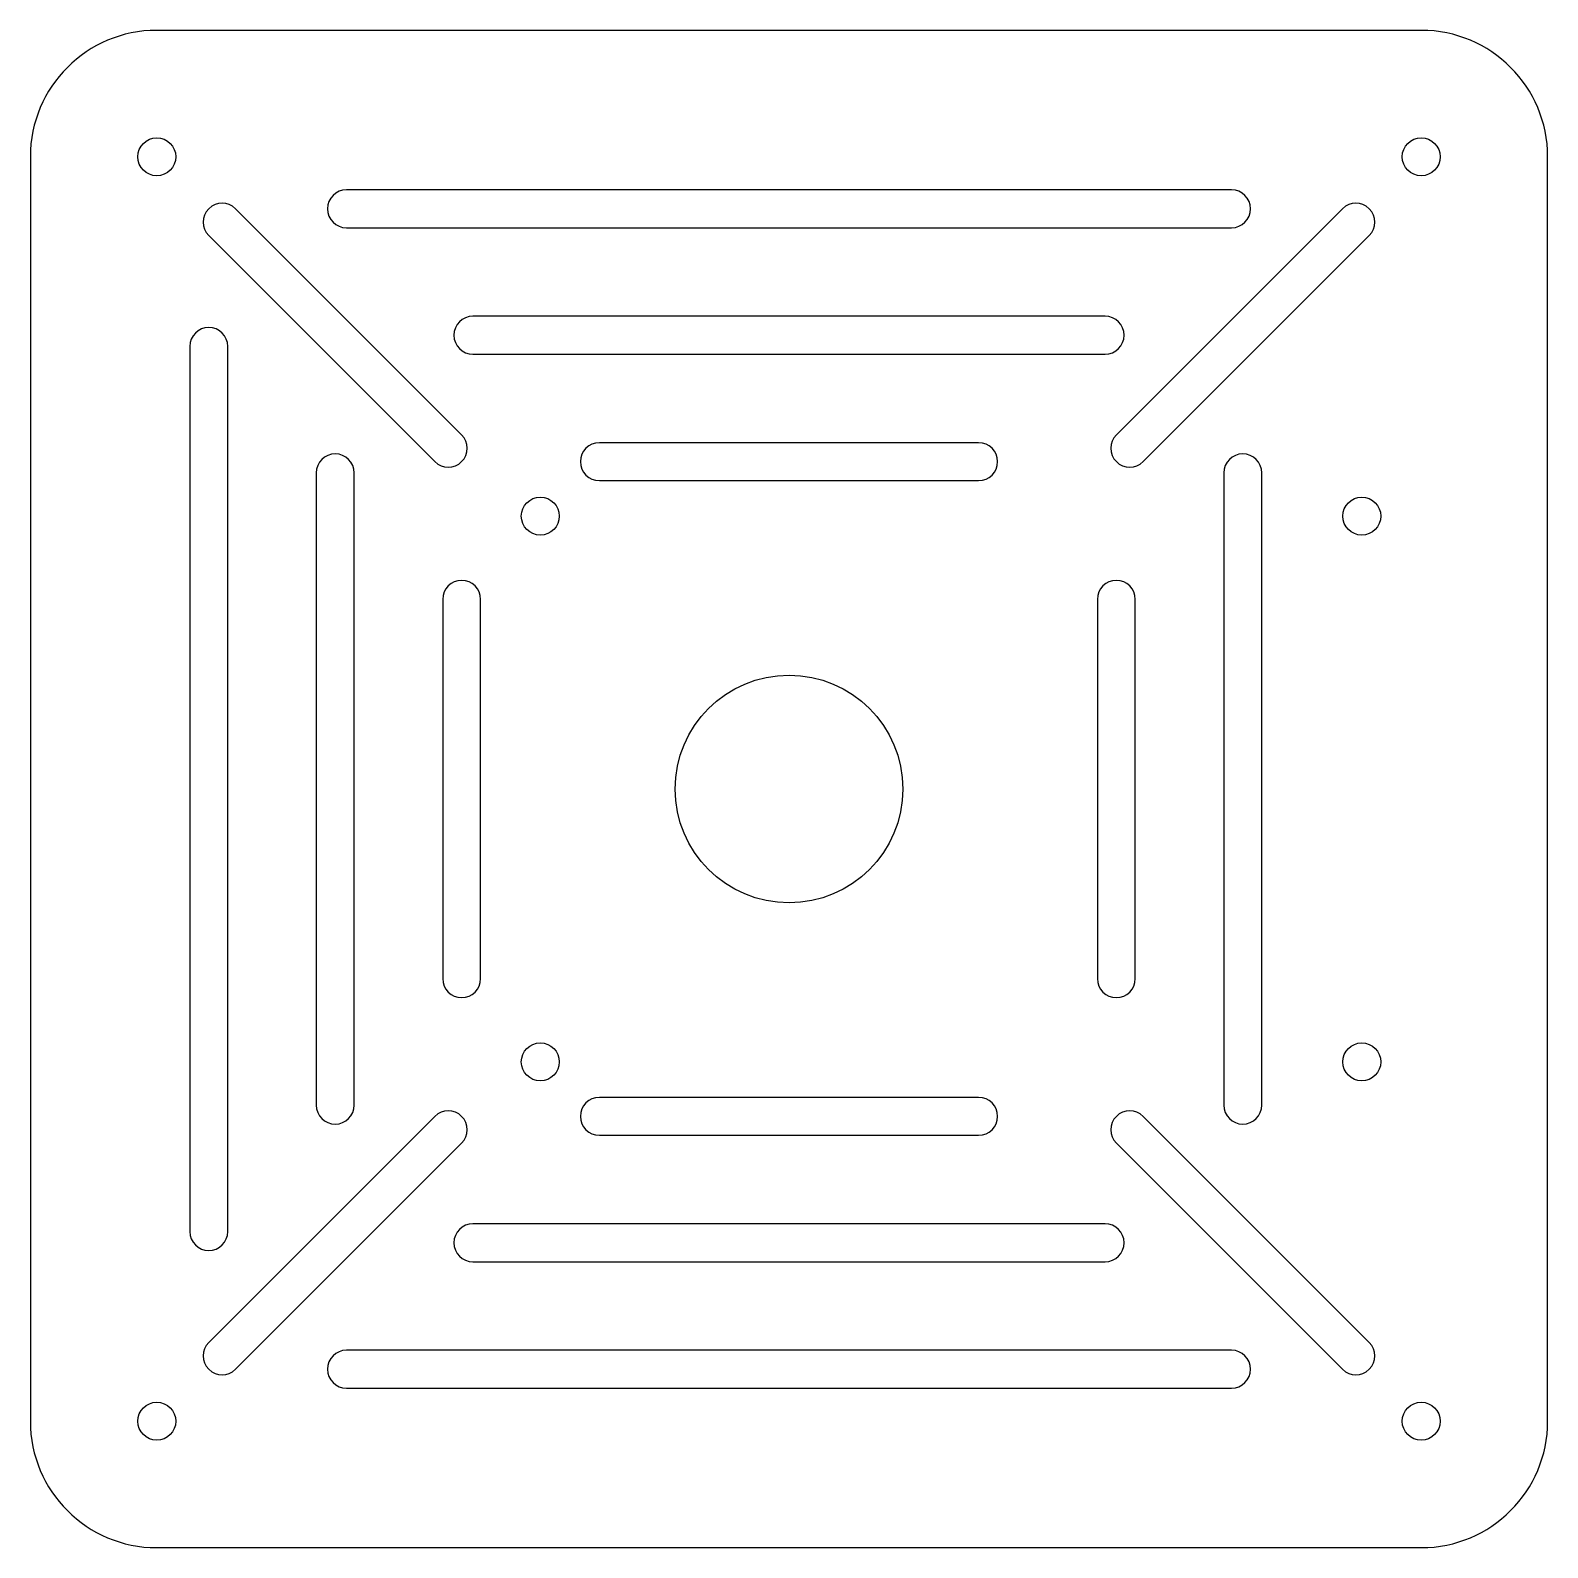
# Model space of a CAD drawing. Header units: millimetres. Extents: x -60 to 60, y -60 to 60.
import ezdxf

# ---------------------------------------------------------------- set-up
doc = ezdxf.new("R2010")
doc.units = ezdxf.units.MM

msp = doc.modelspace()

# ---------------------------------------------------------------- linework, layer by layer
at = {"color": 7, "linetype": 'Continuous', "lineweight": 25}
for p, q in [((50, 60), (-50, 60)), ((-60, 50), (-60, -50)), ((60, -50), (60, 50)), ((35, 47.39), (-35, 47.39)), ((-25.89, 28.01), (-43.77, 45.89)), ((43.77, 45.89), (25.89, 28.01)), ((-45.89, 43.77), (-28.01, 25.89)), ((-35, 44.39), (35, 44.39)), ((28.01, 25.89), (45.89, 43.77)), ((25, 37.39), (-25, 37.39)), ((-47.39, 35), (-47.39, -35)), ((-44.39, -35), (-44.39, 35)), ((-25, 34.39), (25, 34.39)), ((15, 27.39), (-15, 27.39)), ((-37.39, 25), (-37.39, -25)), ((-34.39, -25), (-34.39, 25)), ((-15, 24.39), (15, 24.39)), ((34.39, 25), (34.39, -25)), ((37.39, -25), (37.39, 25)), ((-27.39, 15), (-27.39, -15)), ((-24.39, -15), (-24.39, 15)), ((24.39, 15), (24.39, -15)), ((27.39, -15), (27.39, 15)), ((15, -24.39), (-15, -24.39)), ((-28.01, -25.89), (-45.89, -43.77)), ((45.89, -43.77), (28.01, -25.89)), ((-15, -27.39), (15, -27.39)), ((-43.77, -45.89), (-25.89, -28.01)), ((25.89, -28.01), (43.77, -45.89)), ((25, -34.39), (-25, -34.39)), ((-25, -37.39), (25, -37.39)), ((35, -44.39), (-35, -44.39)), ((-35, -47.39), (35, -47.39)), ((-50, -60), (50, -60))]:
    msp.add_line(p, q, dxfattribs=at)
for centre, radius in [((-50, 50), 1.5), ((50, 50), 1.5), ((-19.67, 21.58), 1.5), ((45.3, 21.58), 1.5), ((0, 0), 9), ((-19.67, -21.58), 1.5), ((45.3, -21.58), 1.5), ((-50, -50), 1.5), ((50, -50), 1.5)]:
    msp.add_circle(centre, radius, dxfattribs=at)
for centre, radius, start, end in [((-50, 50), 10, 90, 180), ((50, 50), 10, 0, 90), ((-35, 45.89), 1.5, 90, 270), ((35, 45.89), 1.5, 270, 90), ((-44.83, 44.83), 1.5, 45, 225), ((44.83, 44.83), 1.5, 315, 135), ((-25, 35.89), 1.5, 90, 270), ((25, 35.89), 1.5, 270, 90), ((-45.89, 35), 1.5, 0, 180), ((-26.95, 26.95), 1.5, 225, 45), ((26.95, 26.95), 1.5, 135, 315), ((-35.89, 25), 1.5, 0, 180), ((-15, 25.89), 1.5, 90, 270), ((15, 25.89), 1.5, 270, 90), ((35.89, 25), 1.5, 0, 180), ((-25.89, 15), 1.5, 0, 180), ((25.89, 15), 1.5, 0, 180), ((-25.89, -15), 1.5, 180, 0), ((25.89, -15), 1.5, 180, 0), ((-35.89, -25), 1.5, 180, 0), ((-15, -25.89), 1.5, 90, 270), ((15, -25.89), 1.5, 270, 90), ((35.89, -25), 1.5, 180, 0), ((-26.95, -26.95), 1.5, 315, 135), ((26.95, -26.95), 1.5, 45, 225), ((-25, -35.89), 1.5, 90, 270), ((25, -35.89), 1.5, 270, 90), ((-45.89, -35), 1.5, 180, 0), ((-44.83, -44.83), 1.5, 135, 315), ((-35, -45.89), 1.5, 90, 270), ((35, -45.89), 1.5, 270, 90), ((44.83, -44.83), 1.5, 225, 45), ((-50, -50), 10, 180, 270), ((50, -50), 10, 270, 0)]:
    msp.add_arc(centre, radius, start, end, dxfattribs=at)

doc.saveas('drawing.dxf')
